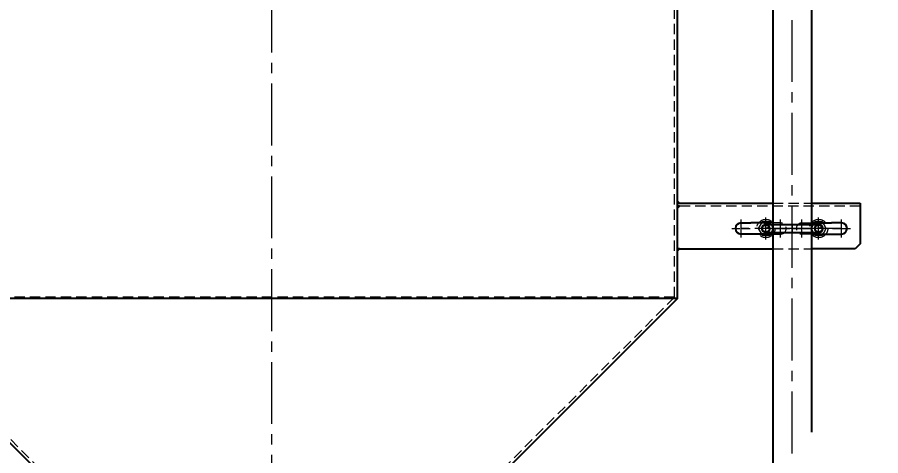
# Model space of a CAD drawing. Header units: millimetres. Extents: x 0 to 49006, y -7876 to 6995.
# Drawn here: x 33351 to 34201, y 3002 to 3433 of the extents above; entities that cross this region are included whole.
import ezdxf
from ezdxf import colors
from ezdxf.entities.mleader import LeaderData, LeaderLine
from ezdxf.enums import TextEntityAlignment as Align
from ezdxf.math import Vec2, Vec3

# ---------------------------------------------------------------- set-up
doc = ezdxf.new("R2010")
doc.units = ezdxf.units.MM
doc.header["$LTSCALE"] = 3.2
for name, pattern in [('CENTER2', [28.575, 19.05, -3.175, 3.175, -3.175]), ('HIDDEN', [9.525, 6.35, -3.175]), ('HIDDEN2', [4.7625, 3.175, -1.5875])]:
    doc.linetypes.add(name, pattern=pattern)
for name, color, linetype, lineweight in [('01_外形線', 7, 'Continuous', 25), ('03_かくれ線', 6, 'HIDDEN2', 13), ('04_HIDDEN', 2, 'HIDDEN', 13), ('04_中心線', 1, 'CENTER2', 9), ('05_CENTER', 4, 'CENTER2', 13), ('08_DIM', 3, 'Continuous', 13)]:
    doc.layers.add(name, color=color, linetype=linetype, lineweight=lineweight)
doc.layers.add('10_DRAFT', color=8, linetype='Continuous', lineweight=0, plot=False)
doc.styles.add('KSS_TXT', font='txt.shx', dxfattribs={"bigfont": 'extfont2.shx'})
doc.styles.get("Standard").update_dxf_attribs({"font": 'txt.shx', "bigfont": 'extfont2.shx'})

# ---------------------------------------------------------------- blocks, each defined once
blk = doc.blocks.new('8b_1_1')
at = {"color": 0, "linetype": 'CENTER2'}
for p, q in [((0, -10.87), (0, 10.87)), ((10.87, 0), (-10.87, 0))]:
    blk.add_line(p, q, dxfattribs=at)
at = {"color": 0}
for p, q in [((-3.75, 6.49), (-7.5, 0)), ((-3.75, 6.49), (-7.5, 0)), ((-7.5, 0), (-3.75, -6.49)), ((-7.5, 0), (-3.75, -6.49)), ((3.75, 6.49), (-3.75, 6.49)), ((3.75, 6.49), (-3.75, 6.49)), ((7.5, 0), (3.75, 6.49)), ((7.5, 0), (3.75, 6.49)), ((3.75, -6.49), (7.5, 0)), ((3.75, -6.49), (7.5, 0)), ((-3.75, -6.49), (3.75, -6.49)), ((-3.75, -6.49), (3.75, -6.49))]:
    blk.add_line(p, q, dxfattribs=at)
for radius in [9, 6.5, 4, 3.25]:
    blk.add_circle((0, 0), radius, dxfattribs=at)
at = {"layer": '10_DRAFT', "style": 'KSS_TXT'}
blk.add_text('M8', height=1, dxfattribs=at).set_placement((0.76, 0.14))
blk = doc.blocks.new('A$C68035EB2_1_1')
at = {"color": 0}
for p, q in [((-26, 4), (26, 4)), ((-26, -4), (26, -4))]:
    blk.add_line(p, q, dxfattribs=at)
for centre, start, end in [((-26, 0), 90, 270), ((26, 0), 270, 90)]:
    blk.add_arc(centre, 4, start, end)
at = {"layer": '04_HIDDEN', "color": 0}
for centre in [(-26, 0), (26, 0)]:
    blk.add_circle(centre, 3.32, dxfattribs=at)
for centre, start, end in [((-26, 0), 270, 90), ((26, 0), 90, 270)]:
    blk.add_arc(centre, 4, start, end, dxfattribs=at)
at = {"layer": '05_CENTER', "color": 0}
for p, q in [((32.64, 0), (-32.64, 0)), ((-26, -6.7), (-26, 6.7)), ((26, -6.7), (26, 6.7))]:
    blk.add_line(p, q, dxfattribs=at)
at = {"layer": '10_DRAFT'}
blk.add_line((0, 4), (0, -4), dxfattribs=at)
blk = doc.blocks.new('A$C68035FB2_1_1')
at = {"color": 4}
blk.add_blockref('A$C68035EB2_1_1', (0, 0), dxfattribs=at)
at = {"layer": '04_HIDDEN', "color": 4}
for p in [(-26, 0), (26, 0)]:
    blk.add_blockref('8b_1_1', p, dxfattribs=at)
blk = doc.blocks.new('*U2204')
at = {"layer": '04_中心線', "color": 0, "linetype": 'CENTER2', "transparency": 16777216}
for p, q in [((0, 1.1), (0, 9)), ((-9, 0), (-1.1, 0)), ((1.1, 0), (9, 0)), ((0, -9), (0, -1.1))]:
    blk.add_line(p, q, dxfattribs=at)
at = {"layer": '04_中心線', "color": 0, "linetype": 'Continuous', "transparency": 16777216}
for p, q in [((-0.55, 0), (0.55, 0)), ((0, -0.55), (0, 0.55))]:
    blk.add_line(p, q, dxfattribs=at)
blk = doc.blocks.new('*U2200')
at = {"layer": '04_中心線', "color": 0, "linetype": 'CENTER2', "transparency": 16777216}
for p, q in [((0, 1.1), (0, 9)), ((-9, 0), (-1.1, 0)), ((1.1, 0), (9, 0)), ((0, -9), (0, -1.1))]:
    blk.add_line(p, q, dxfattribs=at)
at = {"layer": '04_中心線', "color": 0, "linetype": 'Continuous', "transparency": 16777216}
for p, q in [((-0.55, 0), (0.55, 0)), ((0, -0.55), (0, 0.55))]:
    blk.add_line(p, q, dxfattribs=at)
blk = doc.blocks.new('*U2202')
at = {"layer": '04_中心線', "color": 0, "linetype": 'CENTER2', "transparency": 16777216}
for p, q in [((0, 1.1), (0, 9)), ((-9, 0), (-1.1, 0)), ((1.1, 0), (9, 0)), ((0, -9), (0, -1.1))]:
    blk.add_line(p, q, dxfattribs=at)
at = {"layer": '04_中心線', "color": 0, "linetype": 'Continuous', "transparency": 16777216}
for p, q in [((-0.55, 0), (0.55, 0)), ((0, -0.55), (0, 0.55))]:
    blk.add_line(p, q, dxfattribs=at)
blk = doc.blocks.new('*U2201')
at = {"layer": '04_中心線', "color": 0, "linetype": 'CENTER2', "transparency": 16777216}
for p, q in [((0, 1.1), (0, 9)), ((-9, 0), (-1.1, 0)), ((1.1, 0), (9, 0)), ((0, -9), (0, -1.1))]:
    blk.add_line(p, q, dxfattribs=at)
at = {"layer": '04_中心線', "color": 0, "linetype": 'Continuous', "transparency": 16777216}
for p, q in [((-0.55, 0), (0.55, 0)), ((0, -0.55), (0, 0.55))]:
    blk.add_line(p, q, dxfattribs=at)
blk = doc.blocks.new('AM_BALLOON1')
at = {"transparency": 16777216}
blk.add_circle((0, 0), 5, dxfattribs=at)
blk.add_attdef('B_NUMBER', text='', height=3, dxfattribs=at).set_placement((0, 0), align=Align.MIDDLE_CENTER)
blk = doc.blocks.new('_OPEN')
at = {"color": 0, "linetype": 'ByBlock'}
for p, q in [((-1, 0.167), (0, 0)), ((0, 0), (-1, -0.167)), ((0, 0), (-1, 0))]:
    blk.add_line(p, q, dxfattribs=at)

msp = doc.modelspace()

# ---------------------------------------------------------------- hatches: boundary and pattern name
h = msp.add_hatch(color=3)
h.dxf.hatch_style = 1
h.paths.add_polyline_path([(34002.962, 3250.453), (34000.962, 3250.453), (34000.962, 3252.453)])
h.paths.add_polyline_path([(34000.962, 3245.453), (34000.962, 3247.453), (34002.962, 3247.453)])
h.paths.add_polyline_path([(34000.962, 3205.453), (34002.962, 3205.453), (34000.962, 3203.453)])

# ---------------------------------------------------------------- linework, layer by layer
for p, q in [((34132.962, 3250.453), (34180.962, 3250.453)), ((34063.462, 3230.953), (34073.212, 3230.953)), ((34092.712, 3230.953), (34073.212, 3230.953)), ((34133.212, 3230.953), (34152.712, 3230.953)), ((34162.462, 3230.953), (34152.712, 3230.953)), ((34073.212, 3219.953), (34063.462, 3219.953)), ((34092.712, 3219.953), (34073.212, 3219.953)), ((34133.212, 3219.953), (34152.712, 3219.953)), ((34152.712, 3219.953), (34162.462, 3219.953))]:
    msp.add_line(p, q)
for points in [[(33400.962, 2956.453), (33800.962, 2956.453), (34000.962, 3156.453), (34000.962, 3810.453), (33200.962, 3810.453), (33200.962, 3156.453), (33400.962, 2956.453)], [(34002.962, 3250.453), (34000.962, 3250.453), (34000.962, 3252.453), (34002.962, 3250.453)], [(34002.962, 3247.453), (34000.962, 3247.453), (34000.962, 3245.453), (34002.962, 3247.453)], [(34002.962, 3205.453), (34000.962, 3205.453), (34000.962, 3203.453), (34002.962, 3205.453)]]:
    msp.add_lwpolyline(points)
for centre, start, end in [((34063.462, 3225.453), 90, 270), ((34162.462, 3225.453), 270, 90)]:
    msp.add_arc(centre, 5.5, start, end)
at = {"layer": '01_外形線'}
for p, q in [((34000.962, 3250.453), (34094.962, 3250.453)), ((34180.962, 3250.453), (34180.962, 3210.453)), ((34000.962, 3205.453), (34000.962, 3247.453)), ((34180.962, 3210.453), (34175.962, 3205.453)), ((34000.962, 3205.453), (34094.962, 3205.453)), ((34175.962, 3205.453), (34132.962, 3205.453)), ((34000.962, 3156.453), (33200.962, 3156.453))]:
    msp.add_line(p, q, dxfattribs=at)
for points in [[(34094.962, 4618.453), (34094.962, 2975.328)], [(34132.962, 4618.453), (34132.962, 3024.8)]]:
    msp.add_lwpolyline(points, dxfattribs=at)
at = {"layer": '03_かくれ線'}
for p, q in [((33997.962, 3157.695), (33997.962, 3810.453)), ((34094.962, 3250.453), (34132.962, 3250.453)), ((34180.962, 3247.453), (34000.962, 3247.453)), ((34102.462, 3230.953), (34092.712, 3230.953)), ((34123.462, 3230.953), (34133.212, 3230.953)), ((34092.712, 3219.953), (34102.462, 3219.953)), ((34133.212, 3219.953), (34123.462, 3219.953)), ((34094.962, 3205.453), (34132.962, 3205.453)), ((33203.962, 3157.695), (33403.084, 2958.574)), ((33997.962, 3157.695), (33203.962, 3157.695)), ((33997.962, 3157.695), (33798.841, 2958.574))]:
    msp.add_line(p, q, dxfattribs=at)
for centre, start, end in [((34102.462, 3225.453), 270, 90), ((34123.462, 3225.453), 90, 270)]:
    msp.add_arc(centre, 5.5, start, end, dxfattribs=at)
at = {"layer": '04_中心線'}
for p, q in [((33600.962, 3825.453), (33600.962, 2941.453)), ((34162.462, 3225.453), (34063.462, 3225.453))]:
    msp.add_line(p, q, dxfattribs=at)
msp.add_lwpolyline([(34113.962, 3003.974), (34113.962, 4618.453)], dxfattribs=at)

# ---------------------------------------------------------------- block references
msp.add_blockref('A$C68035FB2_1_1', (34113.962, 3225.453))
at = {"layer": '04_中心線', "linetype": 'CENTER2'}
for name, p in [('*U2204', (34063.462, 3225.453)), ('*U2200', (34102.462, 3225.453)), ('*U2202', (34123.462, 3225.453)), ('*U2201', (34162.462, 3225.453))]:
    msp.add_blockref(name, p, dxfattribs=at)

# ---------------------------------------------------------------- leaders
at = {"layer": '08_DIM'}
ml = msp.add_multileader_block('Standard', dxfattribs=at)
ml.set_content('AM_BALLOON1', color=256, scale=10)
ml.set_attribute('B_NUMBER', 'H', width=0)
ml.set_leader_properties(color=256, linetype='ByLayer', lineweight=-1)
ml.set_arrow_properties(name='OPEN')
ml.build(insert=Vec2(0, 0))
ml.multileader.update_dxf_attribs({"leader_type": 0, "has_dogleg": 0, "text_right_attachment_type": 6, "dogleg_length": 0, "arrow_head_size": 20, "scale": 10, "block_connection_type": 1})
ctx = ml.context
ctx.base_point, ctx.scale, ctx.char_height, ctx.arrow_head_size, ctx.landing_gap_size, ctx.plane_origin = Vec3(34758.24, 4676.115), 10, 40, 20, 20, Vec3(34837.832, 4676.156)
ctx.right_attachment, ctx.attachment_type = 6, 1
notes = []
notes.append((ctx, [(0, (0, 0, 0), (0, 0), (1, 0), 1, [])]))
ctx.block.insert = Vec3(34758.24, 4676.115)
ml = msp.add_multileader_block('Standard', dxfattribs=at)
ml.set_content('AM_BALLOON1', color=256, scale=10)
ml.set_attribute('B_NUMBER', 'G', width=0)
ml.set_leader_properties(color=256, linetype='ByLayer', lineweight=-1)
ml.set_arrow_properties(name='OPEN')
ml.build(insert=Vec2(0, 0))
ml.multileader.update_dxf_attribs({"leader_type": 0, "has_dogleg": 0, "text_right_attachment_type": 6, "dogleg_length": 0, "arrow_head_size": 20, "scale": 10, "block_connection_type": 1})
ctx = ml.context
ctx.base_point, ctx.scale, ctx.char_height, ctx.arrow_head_size, ctx.landing_gap_size, ctx.plane_origin = Vec3(34758.24, 4537.505), 10, 40, 20, 20, Vec3(34837.832, 4537.546)
ctx.right_attachment, ctx.attachment_type = 6, 1
notes.append((ctx, [(0, (0, 0, 0), (0, 0), (1, 0), 1, [])]))
ctx.block.insert = Vec3(34758.24, 4537.505)
ml = msp.add_multileader_block('Standard', dxfattribs=at)
ml.set_content('AM_BALLOON1', color=256, scale=10)
ml.set_attribute('B_NUMBER', 'F', width=0)
ml.set_leader_properties(color=256, linetype='ByLayer', lineweight=-1)
ml.set_arrow_properties(name='OPEN')
ml.build(insert=Vec2(0, 0))
ml.multileader.update_dxf_attribs({"leader_type": 0, "has_dogleg": 0, "text_right_attachment_type": 6, "dogleg_length": 0, "arrow_head_size": 20, "scale": 10, "block_connection_type": 1})
ctx = ml.context
ctx.base_point, ctx.scale, ctx.char_height, ctx.arrow_head_size, ctx.landing_gap_size, ctx.plane_origin = Vec3(34758.24, 4398.895), 10, 40, 20, 20, Vec3(34837.832, 4398.936)
ctx.right_attachment, ctx.attachment_type = 6, 1
notes.append((ctx, [(0, (0, 0, 0), (0, 0), (1, 0), 1, [])]))
ctx.block.insert = Vec3(34758.24, 4398.895)
ml = msp.add_multileader_block('Standard', dxfattribs=at)
ml.set_content('AM_BALLOON1', color=256, scale=10)
ml.set_attribute('B_NUMBER', 'E', width=0)
ml.set_leader_properties(color=256, linetype='ByLayer', lineweight=-1)
ml.set_arrow_properties(name='OPEN')
ml.build(insert=Vec2(0, 0))
ml.multileader.update_dxf_attribs({"leader_type": 0, "has_dogleg": 0, "text_right_attachment_type": 6, "dogleg_length": 0, "arrow_head_size": 20, "scale": 10, "block_connection_type": 1})
ctx = ml.context
ctx.base_point, ctx.scale, ctx.char_height, ctx.arrow_head_size, ctx.landing_gap_size, ctx.plane_origin = Vec3(34758.24, 4260.285), 10, 40, 20, 20, Vec3(34837.832, 4260.325)
ctx.right_attachment, ctx.attachment_type = 6, 1
notes.append((ctx, [(0, (0, 0, 0), (0, 0), (1, 0), 1, [])]))
ctx.block.insert = Vec3(34758.24, 4260.285)
ml = msp.add_multileader_block('Standard', dxfattribs=at)
ml.set_content('AM_BALLOON1', color=256, scale=10)
ml.set_attribute('B_NUMBER', 'T', width=0)
ml.set_leader_properties(color=256, linetype='ByLayer', lineweight=-1)
ml.set_arrow_properties(name='OPEN')
ml.build(insert=Vec2(0, 0))
ml.multileader.update_dxf_attribs({"leader_type": 0, "has_dogleg": 0, "text_right_attachment_type": 6, "dogleg_length": 0, "arrow_head_size": 20, "scale": 10, "block_connection_type": 1})
ctx = ml.context
ctx.base_point, ctx.scale, ctx.char_height, ctx.arrow_head_size, ctx.landing_gap_size, ctx.plane_origin = Vec3(34888.38, 3645.663), 10, 40, 20, 20, Vec3(34967.973, 3645.704)
ctx.right_attachment, ctx.attachment_type = 6, 1
notes.append((ctx, [(0, (0, 0, 0), (0, 0), (1, 0), 1, [])]))
ctx.block.insert = Vec3(34888.38, 3645.663)
for ctx, leaders in notes:
    for number, flags, end, landing, length, lines in leaders:
        leader = LeaderData()
        leader.index, (leader.has_last_leader_line, leader.has_dogleg_vector, leader.attachment_direction) = number, flags
        leader.last_leader_point, leader.dogleg_vector, leader.dogleg_length = Vec3(end), Vec3(landing), length
        for number, points, colour, breaks in lines:
            line = LeaderLine()
            line.index, line.vertices, line.color, line.breaks = number, Vec3.list(points), colors.encode_raw_color(colour), breaks
            leader.lines.append(line)
        ctx.leaders.append(leader)

doc.saveas('drawing.dxf')
